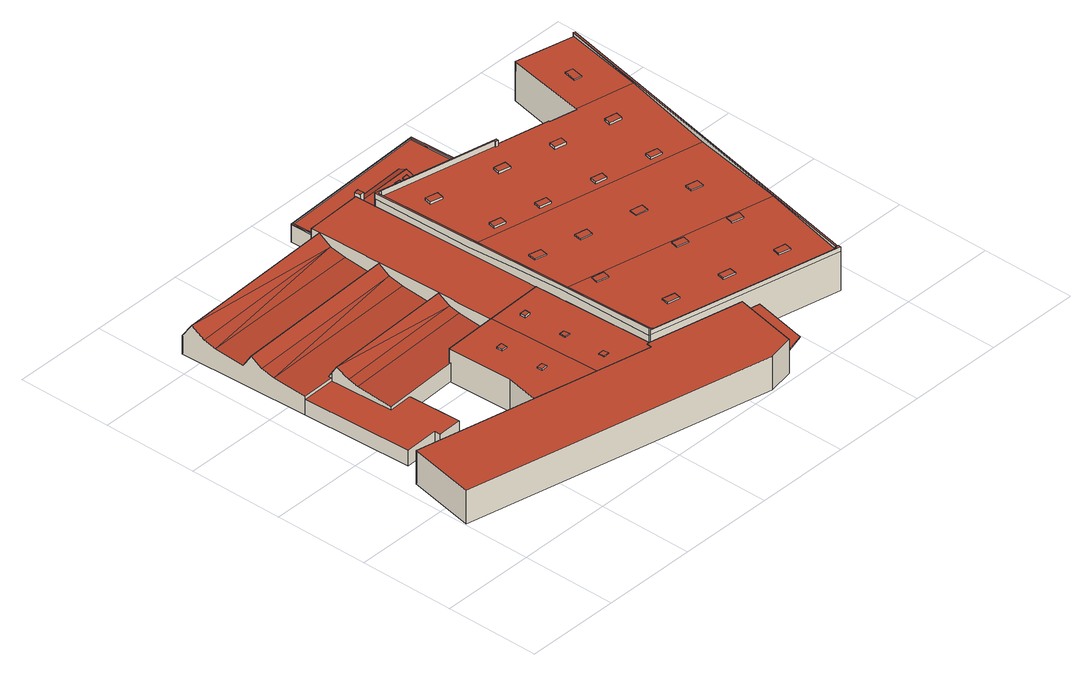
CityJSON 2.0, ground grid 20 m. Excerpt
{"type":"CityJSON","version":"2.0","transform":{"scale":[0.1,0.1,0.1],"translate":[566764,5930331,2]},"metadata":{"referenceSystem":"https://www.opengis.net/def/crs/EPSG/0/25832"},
"CityObjects":{
"building1":{"type":"Building","attributes":{"Grundfläche 2D":"1065.252711","Grundhöhe NN":"2.181"},"children":["building1-1"],"geometry":[{"type":"Solid","lod":"3","boundaries":[[[[0,1,2,3,4,5,6,7,8]],[[1,0,8,9,10,11]],[[7,12,13,14,9,8]],[[2,1,11,15]],[[3,2,15,16]],[[4,3,16,17]],[[5,4,17,18]],[[6,5,18,19,20,21]],[[12,7,6,21,20,19,14,13]],[[15,11,10,9,14,19,18,17,16]]]],"semantics":{"surfaces":[{"type":"RoofSurface"},{"type":"WallSurface"},{"type":"GroundSurface"}],"values":[[0,1,1,1,1,1,1,1,1,2]]}}]},
"building1-1":{"type":"BuildingInstallation","parents":["building1"],"geometry":[{"type":"MultiSurface","lod":"3","boundaries":[[[22,12,21,23]],[[24,25,22,23]],[[20,24,23,21]],[[25,13,12,22]],[[13,20,21,12]],[[13,25,24,20]]],"semantics":{"surfaces":[{"type":"RoofSurface"},{"type":"WallSurface"},{"type":"OuterCeilingSurface"}],"values":[0,1,1,1,1,2]}}]},
"building2":{"type":"Building","attributes":{"Grundfläche 2D":"2059.130575","Grundhöhe NN":"2.540"},"children":["building2-1"],"geometry":[{"type":"Solid","lod":"3","boundaries":[[[[26,27,28,29]],[[30,31,27]],[[31,28,27]],[[32,26,29,33,34,35]],[[36,37,38,31,30,39,40]],[[40,41,40,36]],[[37,36,40,37,38]],[[39,41,40]],[[40,41,38,37]],[[42,43,44,45,41,39]],[[46,43,42]],[[46,47,48,49]],[[49,43,46]],[[47,50,51,48]],[[52,53,51,50]],[[54,53,52]],[[55,56,54]],[[56,57,54]],[[57,53,54]],[[58,56,55]],[[59,56,58]],[[60,61,62,63,64,65,66,67,68,69,70,71,72]],[[73,74,75,76,77,78,79,80]],[[45,38,41]],[[60,72,32,81,82,61]],[[83,65,64,63,62,61,82,84]],[[66,65,83,85,58,67]],[[52,50,47,46,42,39,30,27,26,32,72,71,70,69,68,67,58,55,54]],[[76,75,86,87]],[[77,76,87,88]],[[78,77,88,89]],[[79,78,89,90]],[[80,79,90,91]],[[59,58,85,92]],[[43,49,48,51,53,57,56,59,92,86,75,44]],[[44,75,74,45]],[[29,28,31,38,45,74,73,33]],[[93,34,33,73,80,91]],[[35,34,93,94]],[[32,35,94,81]],[[92,85,83,84,82,81,94,93,91,90,89,88,87,86]]]],"semantics":{"surfaces":[{"type":"RoofSurface"},{"type":"WallSurface"},{"type":"GroundSurface"}],"values":[[0,0,0,0,0,0,0,0,0,0,0,0,0,0,0,0,0,0,0,0,0,0,0,1,1,1,1,1,1,1,1,1,1,1,1,1,1,1,1,1,2]]}}]},
"building2-1":{"type":"BuildingInstallation","parents":["building2"],"geometry":[{"type":"MultiSurface","lod":"3","boundaries":[[[95,96,97]],[[98,99,96,95]],[[100,96,99]],[[101,98,95,97,102,37]],[[101,103,99,98]],[[36,104,100,99,103]],[[104,40,96,100]],[[40,102,97,96]]],"semantics":{"surfaces":[{"type":"RoofSurface"},{"type":"WallSurface"}],"values":[0,0,0,1,1,1,1,1]}}]},
"building3":{"type":"Building","attributes":{"Grundfläche 2D":"571.099758","Grundhöhe NN":"2.430"},"children":["building3-1","building3-2","building3-3","building3-4","building3-5"],"geometry":[{"type":"Solid","lod":"3","boundaries":[[[[61,60,105,2,1,0]],[[106,105,60,107,108,109]],[[2,105,110,111]],[[1,2,111,112]],[[0,1,112,113]],[[61,0,113,114]],[[60,61,114,115]],[[107,60,115,116]],[[117,109,108,107,116,118]],[[106,109,117,119]],[[105,106,119,110]],[[113,112,111,110,119,117,118,116,115,114]]]],"semantics":{"surfaces":[{"type":"RoofSurface"},{"type":"WallSurface"},{"type":"GroundSurface"}],"values":[[0,0,1,1,1,1,1,1,1,1,1,2]]}}]},
"building3-1":{"type":"BuildingInstallation","parents":["building3"],"geometry":[{"type":"MultiSurface","lod":"3","boundaries":[[[120,121,122,123]],[[123,122,124,125]],[[120,123,125,126]],[[121,120,126,127]],[[122,121,127,124]]],"semantics":{"surfaces":[{"type":"RoofSurface"},{"type":"WallSurface"}],"values":[0,1,1,1,1]}}]},
"building3-2":{"type":"BuildingInstallation","parents":["building3"],"geometry":[{"type":"MultiSurface","lod":"3","boundaries":[[[128,129,130,131]],[[130,129,132,133]],[[131,130,133,134]],[[128,131,134,135]],[[129,128,135,132]]],"semantics":{"surfaces":[{"type":"RoofSurface"},{"type":"WallSurface"}],"values":[0,1,1,1,1]}}]},
"building3-3":{"type":"BuildingInstallation","parents":["building3"],"geometry":[{"type":"MultiSurface","lod":"3","boundaries":[[[136,137,138,139]],[[139,138,140,141]],[[136,139,141,142]],[[137,136,142,143]],[[138,137,143,140]]],"semantics":{"surfaces":[{"type":"RoofSurface"},{"type":"WallSurface"}],"values":[0,1,1,1,1]}}]},
"building3-4":{"type":"BuildingInstallation","parents":["building3"],"geometry":[{"type":"MultiSurface","lod":"3","boundaries":[[[144,145,146,147]],[[147,146,148,149]],[[144,147,149,150]],[[145,144,150,151]],[[146,145,151,148]]],"semantics":{"surfaces":[{"type":"RoofSurface"},{"type":"WallSurface"}],"values":[0,1,1,1,1]}}]},
"building3-5":{"type":"BuildingInstallation","parents":["building3"],"geometry":[{"type":"MultiSurface","lod":"3","boundaries":[[[152,153,154,155]],[[156,157,155,154]],[[157,158,152,155]],[[153,152,158,159]],[[154,153,159,156]]],"semantics":{"surfaces":[{"type":"RoofSurface"},{"type":"WallSurface"}],"values":[0,1,1,1,1]}}]},
"building4":{"type":"Building","attributes":{"Grundfläche 2D":"3552.598169","Grundhöhe NN":"2.483"},"children":["building4-1","building4-2","building4-3","building4-4","building4-5","building4-6","building4-7","building4-8","building4-9","building4-10","building4-11","building4-12","building4-13","building4-14","building4-15","building4-16","building4-17","building4-18","building4-19","building4-20","building4-21","building4-22","building4-23","building4-24","building4-25"],"geometry":[{"type":"MultiSurface","lod":"3","boundaries":[[[160,161,162,163,164,165,166,167,168]],[[169,170,171,172,173,174,175,176,177,178,179,180,181,182,183,184,185,186,187,188,189,190,191,192,193,194,195,196,197,198]],[[199,198,197,196,195,200,201],[202,203,204,205],[206,207,208,209,210,211]],[[212,213,214,199]],[[169,198,199,214]],[[215,213,212]],[[172,171,170,169,214,216,217]],[[218,219,220,221,222,223,224]],[[225,226,227,228,229]],[[230,231,232,233,234,235,236,237,238]],[[239,240,241,242,243,244]],[[245,246,247,248,249,250,241,240]],[[251,252,250,249,248,247]],[[253,254,255,256,257,258,259,260,261,262,263,264,244,243]],[[254,265,266,267,255]],[[268,180,162,161]],[[180,179,163,162]],[[178,177,176,165,164,163,179]],[[176,175,166,165]],[[269,270,168,167]],[[270,271,160,168]],[[271,268,161,160]],[[200,221,220,188,187,212,199,201]],[[187,186,215,212]],[[172,217,182]],[[195,194,221,200]],[[194,193,222,221]],[[190,218,224,223,222,193,192,191]],[[190,189,188,220,219,218]],[[243,242,241,250,225,229,228,254,253]],[[254,228,272,265]],[[227,226,252,273,274,275,276,277]],[[277,272,228,227]],[[278,279,280,281,231,230,282]],[[246,283,232,231,281]],[[239,244,264,233,232,283,284,245,240]],[[264,263,234,233]],[[235,234,263,262]],[[236,235,262,261]],[[261,260,237,236]],[[260,259,238,237]],[[259,282,230,238]],[[181,180,268,285,83]],[[182,181,83,84,173,172]],[[270,269,286,287]],[[271,270,287,288]],[[268,271,288,285]],[[286,269,167,166,175,174,173,282,259,258,289,290]],[[280,279,278,282,173,84,291,281]],[[246,281,291,292]],[[251,247,246,292,293]],[[277,276,275,274,273,252,251,293,294]],[[272,277,294,295]],[[265,272,295,296]],[[266,265,296,297]],[[298,256,255,267,266,297,299]],[[257,256,298,300]],[[258,257,300,289]],[[293,292,291,84,83,285,288,287,286,290,289,300,298,299,297,296,295,294]]],"semantics":{"surfaces":[{"type":"RoofSurface"},{"type":"WallSurface"},{"type":"GroundSurface"}],"values":[0,0,0,0,0,0,0,0,0,0,0,0,0,0,0,1,1,1,1,1,1,1,1,1,1,1,1,1,1,1,1,1,1,1,1,1,1,1,1,1,1,1,1,1,1,1,1,1,1,1,1,1,1,1,1,1,1,1,2]}}]},
"building4-1":{"type":"BuildingInstallation","parents":["building4"],"geometry":[{"type":"MultiSurface","lod":"3","boundaries":[[[301,302,303,304]],[[304,303,202,205]],[[301,304,205,204]],[[302,301,204,203]],[[303,302,203,202]]],"semantics":{"surfaces":[{"type":"RoofSurface"},{"type":"WallSurface"}],"values":[0,1,1,1,1]}}]},
"building4-2":{"type":"BuildingInstallation","parents":["building4"],"geometry":[{"type":"MultiSurface","lod":"3","boundaries":[[[305,306,307,308]],[[306,305,206,211]],[[308,307,209,208]],[[206,305,308,208,207]],[[209,307,306,211,210]]],"semantics":{"surfaces":[{"type":"RoofSurface"},{"type":"WallSurface"}],"values":[0,1,1,1,1]}}]},
"building4-3":{"type":"BuildingInstallation","parents":["building4"],"geometry":[{"type":"MultiSurface","lod":"3","boundaries":[[[309,310,311,312,313]],[[181,182,217,311,310,314]],[[217,216,214,312,311]],[[214,213,215,309,313,312]],[[314,310,309,215,186]]],"semantics":{"surfaces":[{"type":"RoofSurface"},{"type":"WallSurface"}],"values":[0,1,1,1,1]}}]},
"building4-4":{"type":"BuildingInstallation","parents":["building4"],"geometry":[{"type":"MultiSurface","lod":"3","boundaries":[[[315,316,317,318]],[[318,317,319,320]],[[315,318,320,321]],[[316,315,321,322]],[[317,316,322,319]]],"semantics":{"surfaces":[{"type":"RoofSurface"},{"type":"WallSurface"}],"values":[0,1,1,1,1]}}]},
"building4-5":{"type":"BuildingInstallation","parents":["building4"],"geometry":[{"type":"MultiSurface","lod":"3","boundaries":[[[323,324,325,326]],[[323,326,327,328]],[[326,325,329,327]],[[324,323,328,330]],[[325,324,330,329]]],"semantics":{"surfaces":[{"type":"RoofSurface"},{"type":"WallSurface"}],"values":[0,1,1,1,1]}}]},
"building4-6":{"type":"BuildingInstallation","parents":["building4"],"geometry":[{"type":"MultiSurface","lod":"3","boundaries":[[[331,332,333,334]],[[334,333,335,336]],[[331,334,336,337]],[[332,331,337,338]],[[333,332,338,335]]],"semantics":{"surfaces":[{"type":"RoofSurface"},{"type":"WallSurface"}],"values":[0,1,1,1,1]}}]},
"building4-7":{"type":"BuildingInstallation","parents":["building4"],"geometry":[{"type":"MultiSurface","lod":"3","boundaries":[[[339,340,341,342]],[[342,341,343,344]],[[339,342,344,345]],[[340,339,345,346]],[[341,340,346,343]]],"semantics":{"surfaces":[{"type":"RoofSurface"},{"type":"WallSurface"}],"values":[0,1,1,1,1]}}]},
"building4-8":{"type":"BuildingInstallation","parents":["building4"],"geometry":[{"type":"MultiSurface","lod":"3","boundaries":[[[347,348,349,350]],[[350,349,351,352]],[[347,350,352,353]],[[348,347,353,354]],[[349,348,354,351]]],"semantics":{"surfaces":[{"type":"RoofSurface"},{"type":"WallSurface"}],"values":[0,1,1,1,1]}}]},
"building4-9":{"type":"BuildingInstallation","parents":["building4"],"geometry":[{"type":"MultiSurface","lod":"3","boundaries":[[[355,356,357,358]],[[358,357,359,360]],[[355,358,360,361]],[[356,355,361,362]],[[357,356,362,359]]],"semantics":{"surfaces":[{"type":"RoofSurface"},{"type":"WallSurface"}],"values":[0,1,1,1,1]}}]},
"building4-10":{"type":"BuildingInstallation","parents":["building4"],"geometry":[{"type":"MultiSurface","lod":"3","boundaries":[[[363,364,365,366]],[[366,365,367,368]],[[363,366,368,369]],[[364,363,369,370]],[[365,364,370,367]]],"semantics":{"surfaces":[{"type":"RoofSurface"},{"type":"WallSurface"}],"values":[0,1,1,1,1]}}]},
"building4-11":{"type":"BuildingInstallation","parents":["building4"],"geometry":[{"type":"MultiSurface","lod":"3","boundaries":[[[371,372,373,374]],[[375,376,372,371]],[[376,377,373,372]],[[378,374,373,377]],[[378,375,371,374]]],"semantics":{"surfaces":[{"type":"RoofSurface"},{"type":"WallSurface"}],"values":[0,1,1,1,1]}}]},
"building4-12":{"type":"BuildingInstallation","parents":["building4"],"geometry":[{"type":"MultiSurface","lod":"3","boundaries":[[[379,380,381,382]],[[382,381,383,384]],[[379,382,384,385]],[[380,379,385,386]],[[381,380,386,383]]],"semantics":{"surfaces":[{"type":"RoofSurface"},{"type":"WallSurface"}],"values":[0,1,1,1,1]}}]},
"building4-13":{"type":"BuildingInstallation","parents":["building4"],"geometry":[{"type":"MultiSurface","lod":"3","boundaries":[[[387,388,389,390]],[[391,392,390,389]],[[392,393,387,390]],[[388,387,393,394]],[[389,388,394,391]]],"semantics":{"surfaces":[{"type":"RoofSurface"},{"type":"WallSurface"}],"values":[0,1,1,1,1]}}]},
"building4-14":{"type":"BuildingInstallation","parents":["building4"],"geometry":[{"type":"MultiSurface","lod":"3","boundaries":[[[395,396,397,398,399,284,283,400,401,402]],[[403,245,284,399]],[[246,247,251,400,283]],[[252,226,401,400,251]],[[226,225,250,249,395,402,401]],[[396,395,249,404]],[[404,248,397,396]],[[405,398,397,248,406]],[[405,403,399,398]]],"semantics":{"surfaces":[{"type":"RoofSurface"},{"type":"WallSurface"}],"values":[0,1,1,1,1,1,1,1,1]}}]},
"building4-15":{"type":"BuildingInstallation","parents":["building4"],"geometry":[{"type":"MultiSurface","lod":"3","boundaries":[[[407,408,409,410]],[[410,409,411,412]],[[407,410,412,413]],[[408,407,413,414]],[[409,408,414,411]]],"semantics":{"surfaces":[{"type":"RoofSurface"},{"type":"WallSurface"}],"values":[0,1,1,1,1]}}]},
"building4-16":{"type":"BuildingInstallation","parents":["building4"],"geometry":[{"type":"MultiSurface","lod":"3","boundaries":[[[415,416,417,418]],[[418,417,419,420]],[[415,418,420,421]],[[416,415,421,422]],[[417,416,422,419]]],"semantics":{"surfaces":[{"type":"RoofSurface"},{"type":"WallSurface"}],"values":[0,1,1,1,1]}}]},
"building4-17":{"type":"BuildingInstallation","parents":["building4"],"geometry":[{"type":"MultiSurface","lod":"3","boundaries":[[[423,424,425,426]],[[426,425,427,428]],[[423,426,428,429]],[[424,423,429,430]],[[425,424,430,427]]],"semantics":{"surfaces":[{"type":"RoofSurface"},{"type":"WallSurface"}],"values":[0,1,1,1,1]}}]},
"building4-18":{"type":"BuildingInstallation","parents":["building4"],"geometry":[{"type":"MultiSurface","lod":"3","boundaries":[[[431,432,433,434]],[[434,433,435,436]],[[431,434,436,437]],[[432,431,437,438]],[[433,432,438,435]]],"semantics":{"surfaces":[{"type":"RoofSurface"},{"type":"WallSurface"}],"values":[0,1,1,1,1]}}]},
"building4-19":{"type":"BuildingInstallation","parents":["building4"],"geometry":[{"type":"MultiSurface","lod":"3","boundaries":[[[439,440,441,442]],[[442,441,443,444]],[[444,445,439,442]],[[440,439,445,446]],[[446,443,441,440]]],"semantics":{"surfaces":[{"type":"RoofSurface"},{"type":"WallSurface"}],"values":[0,1,1,1,1]}}]},
"building4-20":{"type":"BuildingInstallation","parents":["building4"],"geometry":[{"type":"MultiSurface","lod":"3","boundaries":[[[447,448,449,450]],[[450,449,451,452]],[[447,450,452,453]],[[448,447,453,454]],[[449,448,454,451]]],"semantics":{"surfaces":[{"type":"RoofSurface"},{"type":"WallSurface"}],"values":[0,1,1,1,1]}}]},
"building4-21":{"type":"BuildingInstallation","parents":["building4"],"geometry":[{"type":"MultiSurface","lod":"3","boundaries":[[[455,456,457,458]],[[458,457,459,460]],[[455,458,460,461]],[[456,455,461,462]],[[457,456,462,459]]],"semantics":{"surfaces":[{"type":"RoofSurface"},{"type":"WallSurface"}],"values":[0,1,1,1,1]}}]},
"building4-22":{"type":"BuildingInstallation","parents":["building4"],"geometry":[{"type":"MultiSurface","lod":"3","boundaries":[[[463,464,465,466]],[[466,465,467,468]],[[463,466,468,469]],[[464,463,469,470]],[[465,464,470,467]]],"semantics":{"surfaces":[{"type":"RoofSurface"},{"type":"WallSurface"}],"values":[0,1,1,1,1]}}]},
"building4-23":{"type":"BuildingInstallation","parents":["building4"],"geometry":[{"type":"MultiSurface","lod":"3","boundaries":[[[471,472,473,474]],[[474,473,475,476]],[[471,474,476,477]],[[472,471,477,478]],[[473,472,478,475]]],"semantics":{"surfaces":[{"type":"RoofSurface"},{"type":"WallSurface"}],"values":[0,1,1,1,1]}}]},
"building4-24":{"type":"BuildingInstallation","parents":["building4"],"geometry":[{"type":"MultiSurface","lod":"3","boundaries":[[[479,480,481,482]],[[482,481,483,484]],[[479,482,484,485]],[[480,479,485,486]],[[481,480,486,483]]],"semantics":{"surfaces":[{"type":"RoofSurface"},{"type":"WallSurface"}],"values":[0,1,1,1,1]}}]},
"building4-25":{"type":"BuildingInstallation","parents":["building4"],"geometry":[{"type":"MultiSurface","lod":"3","boundaries":[[[487,488,489,490]],[[490,489,491,492]],[[487,490,492,493]],[[488,487,493,494]],[[489,488,494,491]]],"semantics":{"surfaces":[{"type":"RoofSurface"},{"type":"WallSurface"}],"values":[0,1,1,1,1]}}]}
},
"vertices":[
[538,192,75],[532,192,75],[530,181,75],[33,285,75],[4,142,75],[651,6,75],[707,16,75],[735,151,75],[540,192,75],[540,192,2],[538,192,2],[532,192,2],[735,151,53],[735,151,51],[735,151,2],[530,181,2],[33,285,2],[4,142,2],[651,6,2],[707,16,2],[707,16,51],[707,16,53],
[772,143,53],[748,27,53],[748,27,51],[772,143,51],
[402,515,54],[401,537,59],[124,525,59],[124,504,54],[400,562,75],[122,551,75],[405,444,45],[128,429,45],[292,437,45],[292,440,45],[152,563,58],[125,563,56],[122,563,56],[399,581,45],[142,564,55],[121,569,45],[397,643,52],[48,631,52],[51,561,45],[122,563,45],[396,674,59],[395,697,75],[46,683,75],[47,660,59],[394,716,46],[45,701,46],[392,773,52],[43,764,52],[391,806,59],[390,832,77],[41,818,77],[42,790,59],[389,850,45],[40,839,45],[406,444,75],[528,448,75],[526,490,75],[522,602,75],[513,812,77],[511,855,78],[415,851,78],[389,850,78],[391,806,78],[395,697,77],[401,537,76],[402,515,75],[405,444,75],[128,429,38],[122,563,38],[51,561,38],[60,328,38],[132,331,38],[132,318,38],[184,320,38],[179,432,38],[405,444,5],[528,448,5],[511,855,5],[513,812,5],[389,850,5],[51,561,5],[60,328,5],[132,331,5],[132,318,5],[184,320,5],[179,432,5],[40,839,5],[292,437,5],[292,440,5],
[125,563,57],[142,564,56],[125,564,56],[126,556,68],[152,557,68],[152,565,56],[126,556,67],[125,564,55],[152,557,67],[152,565,55],
[416,205,75],[282,233,75],[292,440,75],[292,437,75],[297,303,75],[416,205,4],[530,181,4],[532,192,4],[538,192,4],[528,448,4],[406,444,4],[292,440,4],[297,303,4],[292,437,4],[282,233,4],
[462,324,77],[451,324,77],[451,311,77],[463,311,77],[451,311,75],[463,311,75],[462,324,75],[451,324,75],
[466,235,77],[454,235,77],[455,223,77],[467,223,77],[454,235,75],[455,223,75],[467,223,75],[466,235,75],
[460,402,79],[460,413,79],[447,413,79],[447,401,79],[447,413,75],[447,401,75],[460,402,75],[460,413,75],
[365,289,78],[352,288,78],[353,277,78],[366,278,78],[353,277,75],[366,278,75],[365,289,75],[352,288,75],
[361,380,78],[348,379,78],[349,367,78],[361,367,78],[349,367,75],[361,367,75],[361,380,75],[348,379,75],
[409,915,45],[412,851,45],[415,851,45],[412,913,45],[732,925,45],[733,925,45],[740,765,45],[744,764,45],[737,928,45],[549,828,42],[520,826,42],[519,826,42],[513,826,42],[513,812,42],[524,810,42],[740,765,42],[733,925,43],[732,925,43],[727,925,43],[412,913,43],[415,851,42],[511,855,42],[512,846,42],[514,846,42],[522,846,42],[521,858,42],[521,859,42],[522,859,42],[526,859,42],[526,860,42],[525,875,42],[580,877,42],[651,880,43],[652,880,43],[653,864,42],[654,834,42],[651,834,42],[558,829,42],[550,829,42],[526,859,54],[653,864,54],[619,863,54],[612,833,43],[611,853,51],[623,853,51],[624,833,43],[643,854,51],[644,840,45],[644,834,43],[632,834,42],[631,852,50],[631,853,50],[522,859,54],[521,858,54],[522,846,51],[521,859,54],[514,846,51],[512,846,51],[525,875,47],[526,860,53],[526,859,53],[653,864,53],[652,880,47],[651,880,47],[580,877,47],[941,114,98],[944,113,98],[1103,872,98],[1100,873,98],[1023,504,98],[513,812,106],[538,192,106],[540,192,106],[516,806,106],[524,807,106],[765,757,106],[765,755,106],[770,754,106],[771,759,106],[529,490,93],[533,389,96],[979,297,96],[1000,396,93],[1022,501,88],[524,602,88],[540,196,90],[540,192,90],[772,143,90],[828,133,90],[937,114,90],[941,114,90],[943,107,90],[944,113,90],[1023,504,88],[1064,700,94],[941,724,94],[940,722,94],[883,734,94],[883,736,94],[771,759,94],[770,754,94],[765,755,94],[765,757,94],[524,807,94],[516,806,94],[1099,872,90],[977,899,90],[977,898,90],[412,851,42],[744,764,42],[737,928,43],[409,915,43],[1100,873,90],[983,296,96],[1003,395,93],[1025,500,88],[1067,700,94],[1103,872,90],[522,602,88],[526,490,93],[530,389,96],[538,192,90],[513,812,94],[540,192,100],[540,196,100],[412,851,5],[744,764,5],[737,928,5],[409,915,5],[883,736,5],[771,759,5],[538,192,5],[540,192,5],[943,107,5],[1103,872,5],[1100,873,5],[1099,872,5],[977,899,5],[940,722,5],[977,898,5],[883,734,5],
[623,853,52],[611,853,52],[612,833,44],[624,833,44],
[643,854,52],[631,853,52],[632,834,44],[644,834,44],
[521,859,85],[511,858,85],[512,846,85],[522,846,85],[521,858,85],[511,858,42],
[615,816,44],[604,815,44],[605,805,44],[615,806,44],[605,805,42],[615,806,42],[615,816,42],[604,815,42],
[640,800,44],[640,815,44],[629,814,44],[630,799,44],[630,799,42],[640,800,42],[629,814,42],[640,815,42],
[756,323,98],[781,317,98],[784,332,98],[759,338,98],[784,332,96],[759,338,96],[756,323,95],[781,317,95],
[626,228,95],[652,223,95],[655,237,95],[629,243,95],[655,237,92],[629,243,92],[626,228,92],[652,223,92],
[873,299,98],[898,293,98],[902,308,98],[877,314,98],[902,308,96],[877,314,96],[873,299,95],[898,293,95],
[806,558,93],[830,553,93],[833,567,93],[809,572,93],[833,567,89],[809,572,89],[806,558,89],[830,553,89],
[923,534,93],[948,529,93],[951,543,93],[926,548,93],[951,543,89],[926,548,89],[923,534,89],[948,529,89],
[901,432,95],[898,416,95],[923,411,95],[926,427,95],[901,432,92],[898,416,93],[923,411,93],[926,427,92],
[830,675,97],[855,670,97],[858,685,97],[833,690,97],[858,685,93],[833,690,93],[830,675,92],[855,670,92],
[712,700,97],[737,695,97],[740,710,97],[715,715,97],[740,710,93],[715,715,93],[712,700,92],[737,695,92],
[937,114,100],[936,110,100],[828,133,100],[548,192,100],[548,194,100],[943,107,100],[944,113,100],[941,114,100],[548,194,90],[936,110,90],[548,192,90],[774,145,90],
[587,359,98],[612,353,98],[615,368,98],[590,373,98],[615,368,96],[590,373,96],[587,359,95],[612,353,95],
[566,730,97],[592,724,97],[595,739,97],[569,745,97],[595,739,93],[569,745,93],[566,730,92],[592,724,92],
[592,603,93],[616,598,93],[619,612,93],[594,617,93],[619,612,89],[594,617,89],[592,603,89],[616,598,89],
[688,583,93],[712,578,93],[715,592,93],[691,597,93],[715,592,89],[691,597,89],[688,583,89],[712,578,89],
[947,651,97],[973,646,97],[976,661,97],[950,666,97],[976,661,93],[950,666,93],[947,651,92],[973,646,92],
[744,204,95],[770,198,95],[773,213,95],[747,218,95],[773,213,92],[747,218,92],[744,204,92],[770,198,92],
[862,179,95],[887,174,95],[890,189,95],[865,194,95],[890,189,92],[865,194,92],[862,179,92],[887,174,91],
[663,465,95],[688,460,95],[692,476,95],[666,481,95],[692,476,92],[666,481,92],[663,465,93],[688,460,93],
[1002,783,95],[1018,780,95],[1023,806,95],[1007,809,95],[1023,806,92],[1007,809,92],[1002,783,93],[1018,780,93],
[566,486,95],[591,480,95],[594,496,95],[569,502,95],[594,496,92],[569,502,92],[566,486,93],[591,480,93],
[780,440,95],[805,435,95],[808,451,95],[783,456,95],[808,451,92],[783,456,92],[780,440,93],[805,435,93]
]}
